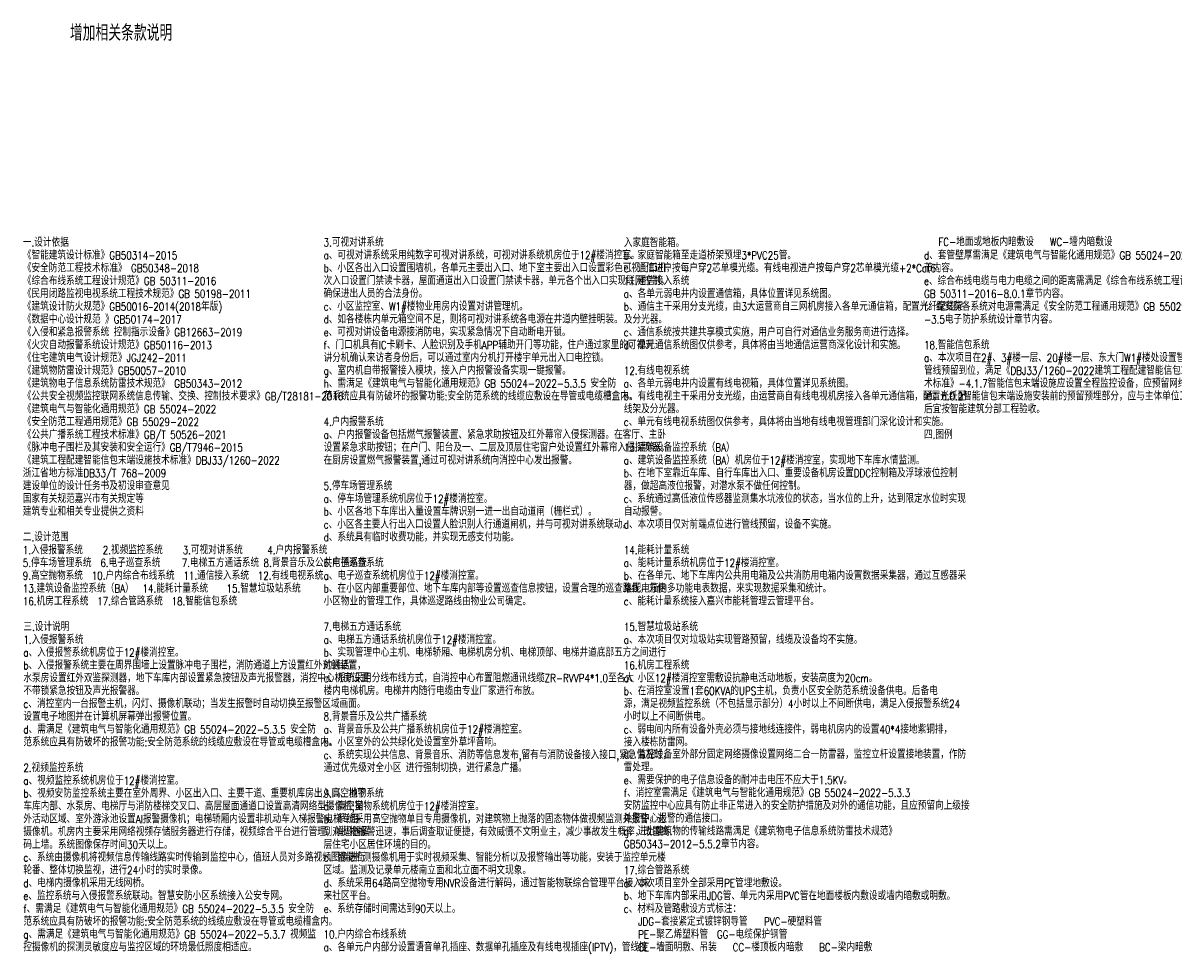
# Model space of a CAD drawing. Extents: x 2114868 to 5528286, y 1846921 to 2016792.
# Drawn here: x 2114868 to 2194185, y 1849207 to 1913166 of the extents above; entities that cross this region are included whole.
import ezdxf

# ---------------------------------------------------------------- set-up
doc = ezdxf.new("R2010")
doc.units = 0
doc.header["$LTSCALE"] = 1000
doc.header["$MEASUREMENT"] = 0
doc.layers.add('修改（不打印）', color=6, linetype='Continuous', plot=False)
doc.styles.add('HZTXT', font='SIMPLEX.shx', dxfattribs={"width": 0.8, "height": 2500, "bigfont": 'HZTXT.shx'})

msp = doc.modelspace()

# ---------------------------------------------------------------- texts
at = {"style": 'HZTXT', "width": 0.8}
for s, height, p in [('一.设计依据', 550.2, (2114852, 1897810)), ('3.可视对讲系统', 550.2, (2135526, 1897819)), ('入家庭智能箱。', 550.2, (2156163, 1897786)), ('   FC-地面或地板内暗敷设   WC-墙内暗敷设', 550.23, (2176800, 1897852)), ('《智能建筑设计标准》GB50314-2015', 550.23, (2114852, 1896930)), ('a、可视对讲系统采用纯数字可视对讲系统，可视对讲系统机房位于12#楼消控室。', 550.23, (2135526, 1896938)), ('b、家庭智能箱至走道桥架预埋3*PVC25管。', 550.23, (2156163, 1896930)), ('d、套管壁厚需满足《建筑电气与智能化通用规范》GB 55024-2022-6.2章', 550.23, (2176800, 1896930)), ('《安全防范工程技术标准》 GB50348-2018', 550.23, (2114852, 1896049)), ('b、小区各出入口设置围墙机，各单元主要出入口、地下室主要出入口设置彩色可视门口机，', 550.23, (2135526, 1896058)), ('c、通信进户按每户穿2芯单模光缆。有线电视进户按每户穿2芯单模光缆+2*Cat6。', 550.23, (2156163, 1896049)), ('节内容。', 550.2, (2176800, 1896049)), ('《综合布线系统工程设计规范》GB 50311-2016', 550.23, (2114852, 1895169)), ('次入口设置门禁读卡器，屋面通道出入口设置门禁读卡器，单元各个出入口实现联网控制，', 550.23, (2135526, 1895177)), ('11.通信接入系统', 550.2, (2156163, 1895169)), ('e、综合布线电缆与电力电缆之间的距离需满足《综合布线系统工程设计规范》', 550.23, (2176800, 1895169)), ('《民用闭路监视电视系统工程技术规范》GB 50198-2011', 550.23, (2114852, 1894289)), ('确保进出人员的合法身份。', 550.23, (2135526, 1894297)), ('a、各单元弱电井内设置通信箱，具体位置详见系统图。', 550.23, (2156163, 1894289)), ('GB 50311-2016-8.0.1章节内容。', 550.23, (2176800, 1894289)), ('《建筑设计防火规范》GB50016—2014(2018年版)', 550.23, (2114852, 1893408)), ('c、小区监控室、W1#楼物业用房内设置对讲管理机。', 550.23, (2135526, 1893417)), ('b、通信主干采用分支光缆，由3大运营商自三网机房接入各单元通信箱，配置光纤配线架', 550.23, (2156163, 1893408)), ('f、综安防各系统对电源需满足《安全防范工程通用规范》GB 55029-2022', 550.23, (2176800, 1893408)), ('《数据中心设计规范 》GB50174-2017', 550.23, (2114852, 1892528)), ('d、如各楼栋内单元箱空间不足，则将可视对讲系统各电源在井道内壁挂明装。', 550.23, (2135526, 1892536)), ('及分光器。', 550.2, (2156163, 1892528)), ('-3.5电子防护系统设计章节内容。', 550.23, (2176800, 1892528)), ('《入侵和紧急报警系统 控制指示设备》GB12663-2019', 550.23, (2114852, 1891648)), ('e、可视对讲设备电源接消防电，实现紧急情况下自动断电开锁。', 550.23, (2135526, 1891656)), ('c、通信系统按共建共享模式实施，用户可自行对通信业务服务商进行选择。', 550.23, (2156163, 1891648)), ('《火灾自动报警系统设计规范》GB50116-2013', 550.23, (2114852, 1890767)), ('f、门口机具有IC卡刷卡、人脸识别及手机APP辅助开门等功能，住户通过家里的可视对', 550.23, (2135526, 1890767)), ('d、单元通信系统图仅供参考，具体将由当地通信运营商深化设计和实施。', 550.23, (2156163, 1890767)), ('18.智能信包系统', 550.2, (2176800, 1890767)), ('《住宅建筑电气设计规范》JGJ242-2011', 550.23, (2114852, 1889887)), ('讲分机确认来访者身份后，可以通过室内分机打开楼宇单元出入口电控锁。', 550.23, (2135526, 1889887)), ('a、本次项目在2#、3#楼一层、20#楼一层、东大门W1#楼处设置智能信包系统，', 550.23, (2176800, 1889887)), ('《建筑物防雷设计规范》GB50057-2010', 550.23, (2114852, 1889007)), ('g、室内机自带报警接入模块，接入户内报警设备实现一键报警。', 550.23, (2135526, 1889007)), ('12.有线电视系统', 550.2, (2156163, 1889007)), ('管线预留到位，满足《DBJ33/1260-2022建筑工程配建智能信包末端设施技', 550.23, (2176800, 1889007)), ('《建筑物电子信息系统防雷技术规范》 GB50343-2012', 550.23, (2114852, 1888126)), ('h、需满足《建筑电气与智能化通用规范》GB 55024-2022-5.3.5 安全防', 550.23, (2135526, 1888126)), ('a、各单元弱电井内设置有线电视箱，具体位置详见系统图。', 550.23, (2156163, 1888126)), ('术标准》-4.1.7智能信包末端设施应设置全程监控设备，应预留网络接口，实现数据互', 550.23, (2176800, 1888126)), ('《公共安全视频监控联网系统信息传输、交换、控制技术要求》GB/T28181-2016', 550.23, (2114852, 1887246)), ('范系统应具有防破坏的报警功能:安全防范系统的线缆应敷设在导管或电缆槽盒内。', 550.23, (2135526, 1887246)), ('b、有线电视主干采用分支光缆，由运营商自有线电视机房接入各单元通信箱，配置光纤配', 550.23, (2156163, 1887246)), ('通；6.0.2智能信包末端设施安装前的预留预埋部分，应与主体单位工程同步验收:安装', 550.23, (2176800, 1887246)), ('《建筑电气与智能化通用规范》GB 55024-2022', 550.23, (2114852, 1886365)), ('线架及分光器。', 550.2, (2156163, 1886365)), ('后宜按智能建筑分部工程验收。', 550.23, (2176800, 1886365)), ('《安全防范工程通用规范》GB 55029-2022', 550.23, (2114852, 1885485)), ('4.户内报警系统', 550.2, (2135526, 1885485)), ('c、单元有线电视系统图仅供参考，具体将由当地有线电视管理部门深化设计和实施。', 550.23, (2156163, 1885485)), ('《公共广播系统工程技术标准》GB/T 50526-2021', 550.23, (2114852, 1884605)), ('a、户内报警设备包括燃气报警装置、紧急求助按钮及红外幕帘入侵探测器。在客厅、主卧', 550.23, (2135526, 1884605)), ('四.图例', 550.2, (2176800, 1884605)), ('《脉冲电子围栏及其安装和安全运行》GB/T7946-2015', 550.23, (2114852, 1883724)), ('设置紧急求助按钮；在户门、阳台及一、二层及顶层住宅窗户处设置红外幕帘入侵探测器，', 550.23, (2135526, 1883724)), ('13.建筑设备监控系统（BA）', 550.23, (2156163, 1883724)), ('《建筑工程配建智能信包末端设施技术标准》DBJ33/1260-2022', 550.23, (2114852, 1882844)), ('在厨房设置燃气报警装置,通过可视对讲系统向消控中心发出报警。', 550.23, (2135526, 1882844)), ('a、建筑设备监控系统（BA）机房位于12#楼消控室，实现地下车库水情监测。', 550.23, (2156163, 1882844)), ('浙江省地方标准DB33/T 768-2009', 550.23, (2114852, 1881964)), ('b、在地下室靠近车库、自行车库出入口、重要设备机房设置DDC控制箱及浮球液位控制', 550.23, (2156163, 1881964)), ('建设单位的设计任务书及初设审查意见', 550.23, (2114852, 1881083)), ('5.停车场管理系统', 550.2, (2135526, 1881083)), ('器，做超高液位报警，对潜水泵不做任何控制。', 550.23, (2156163, 1881083)), ('国家有关规范嘉兴市有关规定等', 550.23, (2114852, 1880203)), ('a、停车场管理系统机房位于12#楼消控室。', 550.23, (2135526, 1880203)), ('c、系统通过高低液位传感器监测集水坑液位的状态，当水位的上升，达到限定水位时实现', 550.23, (2156163, 1880203)), ('建筑专业和相关专业提供之资料', 550.23, (2114852, 1879323)), ('b、小区各地下车库出入量设置车牌识别一进一出自动道闸（栅栏式）。', 550.23, (2135526, 1879323)), ('自动报警。', 550.2, (2156163, 1879323)), ('c、小区各主要人行出入口设置人脸识别人行通道闸机，并与可视对讲系统联动。', 550.23, (2135526, 1878442)), ('d、本次项目仅对前端点位进行管线预留，设备不实施。', 550.23, (2156163, 1878442)), ('二.设计范围', 550.2, (2114852, 1877562)), ('d、系统具有临时收费功能，并实现无感支付功能。', 550.23, (2135526, 1877562)), ('1.入侵报警系统    2.视频监控系统    3.可视对讲系统     4.户内报警系统', 550.23, (2114852, 1876681)), ('14.能耗计量系统', 550.2, (2156163, 1876681)), ('5.停车场管理系统  6.电子巡查系统    7.电梯五方通话系统 8.背景音乐及公共广播系统', 550.23, (2114852, 1875801)), ('6.电子巡查系统', 550.2, (2135526, 1875801)), ('a、能耗计量系统机房位于12#楼消控室。', 550.23, (2156163, 1875801)), ('9.高空抛物系统  10.户内综合布线系统  11.通信接入系统  12.有线电视系统', 550.23, (2114852, 1874921)), ('a、电子巡查系统机房位于12#楼消控室。', 550.23, (2135526, 1874921)), ('b、在各单元、地下车库内公共用电箱及公共消防用电箱内设置数据采集器，通过互感器采', 550.23, (2156163, 1874921)), ('13.建筑设备监控系统（BA）  14.能耗计量系统   15.智慧垃圾站系统', 550.23, (2114852, 1874040)), ('b、在小区内部重要部位、地下车库内部等设置巡查信息按钮，设置合理的巡查路线，方便', 550.23, (2135526, 1874040)), ('集配电箱内多功能电表数据，来实现数据采集和统计。', 550.23, (2156163, 1874040)), ('16.机房工程系统  17.综合管路系统  18.智能信包系统', 550.23, (2114852, 1873160)), ('小区物业的管理工作，具体巡逻路线由物业公司确定。', 550.23, (2135526, 1873160)), ('c、能耗计量系统接入嘉兴市能耗管理云管理平台。', 550.23, (2156163, 1873160)), ('三.设计说明', 550.2, (2114889, 1871399)), ('7.电梯五方通话系统', 550.2, (2135526, 1871399)), ('15.智慧垃圾站系统', 550.2, (2156163, 1871399)), ('1.入侵报警系统', 550.2, (2114889, 1870519)), ('a、电梯五方通话系统机房位于12#楼消控室。', 550.23, (2135526, 1870519)), ('a、本次项目仅对垃圾站实现管路预留，线缆及设备均不实施。', 550.23, (2156163, 1870519)), ('a、入侵报警系统机房位于12#楼消控室。', 550.23, (2114889, 1869639)), ('b、实现管理中心主机、电梯轿厢、电梯机房分机、电梯顶部、电梯井道底部五方之间进行', 550.23, (2135526, 1869639)), ('b、入侵报警系统主要在周界围墙上设置脉冲电子围栏，消防通道上方设置红外对射装置，', 550.23, (2114889, 1868758)), ('的通话。', 550.2, (2135526, 1868758)), ('16.机房工程系统', 550.2, (2156163, 1868758)), ('水泵房设置红外双鉴探测器，地下车库内部设置紧急按钮及声光报警器，消控中心机房设置', 550.23, (2114889, 1867878)), ('c、系统采用分线布线方式，自消控中心布置阻燃通讯线缆ZR-RVVP4*1.0至各大', 550.23, (2135526, 1867878)), ('a、小区12#楼消控室需敷设抗静电活动地板，安装高度为20cm。', 550.23, (2156163, 1867878)), ('不带锁紧急按钮及声光报警器。', 550.23, (2114889, 1866997)), ('楼内电梯机房。电梯井内随行电缆由专业厂家进行布放。', 550.23, (2135526, 1866997)), ('b、在消控室设置1套60KVA的UPS主机，负责小区安全防范系统设备供电。后备电', 550.23, (2156163, 1866997)), ('c、消控室内一台报警主机，闪灯、摄像机联动；当发生报警时自动切换至报警区域画面。', 550.23, (2114889, 1866117)), ('源，满足视频监控系统（不包括显示部分）4小时以上不间断供电，满足入侵报警系统24', 550.23, (2156163, 1866117)), ('设置电子地图并在计算机屏幕弹出报警位置。', 550.23, (2114889, 1865237)), ('8.背景音乐及公共广播系统', 550.23, (2135526, 1865237)), ('小时以上不间断供电。', 550.2, (2156163, 1865237)), ('d、需满足《建筑电气与智能化通用规范》GB 55024-2022-5.3.5 安全防', 550.23, (2114889, 1864356)), ('a、背景音乐及公共广播系统机房位于12#楼消控室。', 550.23, (2135526, 1864356)), ('c、弱电间内所有设备外壳必须与接地线连接件，弱电机房内的设置40*4接地紫铜排，', 550.23, (2156163, 1864356)), ('范系统应具有防破坏的报警功能:安全防范系统的线缆应敷设在导管或电缆槽盒内。', 550.23, (2114889, 1863476)), ('b、小区室外的公共绿化处设置室外草坪音响。', 550.23, (2135526, 1863476)), ('接入楼栋防雷网。', 550.2, (2156163, 1863476)), ('c、系统实现公共信息、背景音乐、消防等信息发布,留有与消防设备接入接口,紧急情况时，', 550.23, (2135526, 1862596)), ('d、监控设备室外部分固定网络摄像设置网络二合一防雷器，监控立杆设置接地装置，作防', 550.23, (2156163, 1862638)), ('雷处理。', 550.2, (2156163, 1861757)), ('2.视频监控系统', 550.2, (2114889, 1861715)), ('通过优先级对全小区 进行强制切换，进行紧急广播。 ', 550.23, (2135526, 1861715)), ('a、视频监控系统机房位于12#楼消控室。', 550.23, (2114889, 1860835)), ('e、需要保护的电子信息设备的耐冲击电压不应大于1.5KV。', 550.23, (2156163, 1860877)), ('b、视频安防监控系统主要在室外周界、小区出入口、主要干道、重要机库房出入口、地下', 550.23, (2114889, 1859955)), ('9.高空抛物系统', 550.2, (2135526, 1859955)), ('f、消控室需满足《建筑电气与智能化通用规范》GB 55024-2022-5.3.3 ', 550.23, (2156163, 1859997)), ('车库内部、水泵房、电梯厅与消防楼梯交叉口、高层屋面通道口设置高清网络型摄像机;室', 550.23, (2114889, 1859074)), ('a、高空抛物系统机房位于12#楼消控室。', 550.23, (2135526, 1859074)), ('安防监控中心应具有防止非正常进入的安全防护措施及对外的通信功能，且应预留向上级接', 550.23, (2156163, 1859116)), ('外活动区域、室外游泳池设置AI报警摄像机；电梯轿厢内设置非机动车入梯报警电梯专用', 550.23, (2114889, 1858194)), ('b、系统采用高空抛物单目专用摄像机，对建筑物上抛落的固态物体做视频监测并报警，达', 550.23, (2135526, 1858194)), ('处警中心报警的通信接口。', 550.23, (2156163, 1858236)), ('摄像机。机房内主要采用网络视频存储服务器进行存储，视频综合平台进行管理，解码器解', 550.23, (2114889, 1857313)), ('到对抛物报警迅速，事后调查取证便捷，有效威慑不文明业主，减少事故发生概率，改善高', 550.23, (2135526, 1857313)), ('g、进出建筑物的传输线路需满足《建筑物电子信息系统防雷技术规范》', 550.23, (2156163, 1857355)), ('码上墙。系统图像保存时间30天以上。', 550.23, (2114889, 1856433)), ('层住宅小区居住环境的目的。', 550.23, (2135526, 1856433)), ('GB50343-2012-5.5.2章节内容。 ', 550.23, (2156163, 1856475)), ('c、系统由摄像机将视频信息传输线路实时传输到监控中心，值班人员对多路视频图像进行', 550.23, (2114889, 1855561)), ('c、智能检测摄像机用于实时视频采集、智能分析以及报警输出等功能，安装于监控单元楼', 550.23, (2135526, 1855553)), ('轮番、整体切换监视，进行24小时的实时录像。', 550.23, (2114889, 1854681)), ('区域。监测及记录单元楼南立面和北立面不明文现象。', 550.23, (2135526, 1854672)), ('17.综合管路系统', 550.2, (2156163, 1854672)), ('d、电梯内摄像机采用无线网桥。', 550.23, (2114889, 1853800)), ('d、系统采用64路高空抛物专用NVR设备进行解码，通过智能物联综合管理平台接入未', 550.23, (2135526, 1853792)), ('a、本次项目室外全部采用PE管埋地敷设。', 550.23, (2156163, 1853792)), ('e、监控系统与入侵报警系统联动。智慧安防小区系统接入公安专网。', 550.23, (2114889, 1852920)), ('来社区平台。', 550.2, (2135526, 1852912)), ('b、地下车库内部采用JDG管、单元内采用PVC管在地面楼板内敷设或墙内暗敷或明敷。', 550.23, (2156163, 1852912)), ('f、需满足《建筑电气与智能化通用规范》GB 55024-2022-5.3.5 安全防', 550.23, (2114889, 1852031)), ('e、系统存储时间需达到90天以上。', 550.23, (2135526, 1852031)), ('c、材料及管路敷设方式标注：', 550.23, (2156163, 1852031)), ('范系统应具有防破坏的报警功能:安全防范系统的线缆应敷设在导管或电缆槽盒内。', 550.23, (2114889, 1851151)), ('   JDG-套接紧定式镀锌钢导管   PVC-硬塑料管', 550.23, (2156163, 1851151)), ('g、需满足《建筑电气与智能化通用规范》GB 55024-2022-5.3.7 视频监', 550.23, (2114889, 1850271)), ('10.户内综合布线系统', 550.23, (2135526, 1850271)), ('   PE-聚乙烯塑料管  GG-电缆保护钢管', 550.23, (2156163, 1850271)), ('控摄像机的探测灵敏度应与监控区域的环境最低照度相适应。', 550.23, (2114889, 1849390)), ('a、各单元户内部分设置语音单孔插座、数据单孔插座及有线电视插座(IPTV)，管线接', 550.23, (2135526, 1849390)), ('   CE-墙面明敷、吊装   CC-楼顶板内暗敷   BC-梁内暗敷  ', 550.23, (2156163, 1849390))]:
    msp.add_text(s, height=height, dxfattribs=at).set_placement(p)
at = {"layer": '修改（不打印）', "style": 'HZTXT', "width": 0.8}
msp.add_text('增加相关条款说明', height=1100.5, dxfattribs=at).set_placement((2118085, 1911949))

doc.saveas('drawing.dxf')
